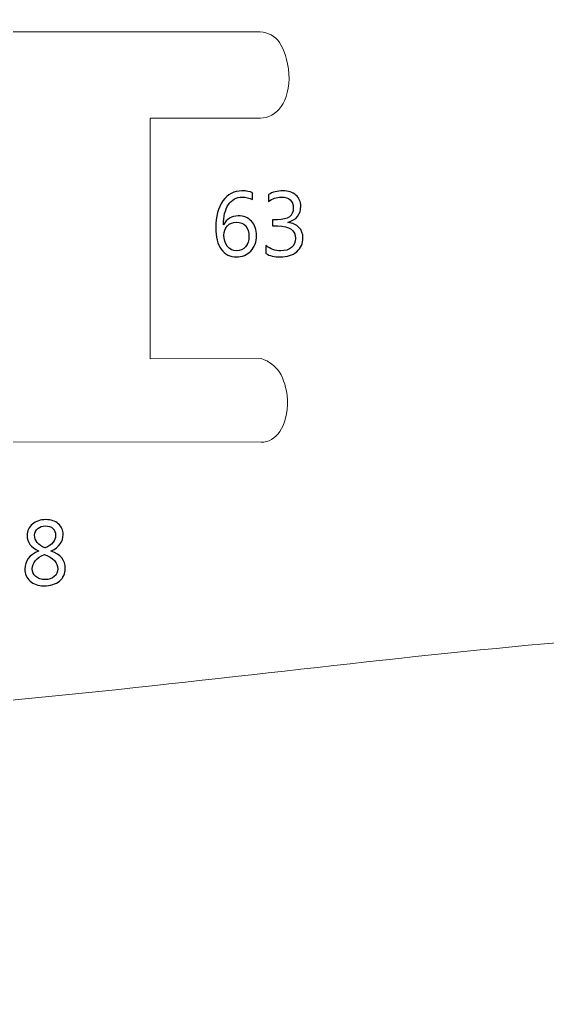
# Model space of a CAD drawing. Header units: centimetres. Extents: x -370 to 378, y -504 to 433.
# Drawn here: x 224.7 to 271.3, y -140.4 to -54.1 of the extents above; entities that cross this region are included whole.
import ezdxf

# ---------------------------------------------------------------- set-up
doc = ezdxf.new("R2010")
doc.units = ezdxf.units.CM
doc.header["$MEASUREMENT"] = 0
doc.layers.add('Camada 1', color=7, linetype='Continuous')
doc.layers.add('Camada 2', color=20, linetype='Continuous')

msp = doc.modelspace()

# ---------------------------------------------------------------- linework, layer by layer
at = {"layer": 'Camada 1', "lineweight": 9}
for points, knots in [([(137.092, -216.994), (136.747, -218.65), (136.257, -219.747), (135.38, -221.926), (135.38, -221.926), (133.431, -227.614), (132.317, -230.896), (138.351, -233.122), (138.351, -233.122), (141.451, -234.024), (144.06, -235.007), (146.264, -236.06), (146.264, -236.06), (157.279, -240.616), (157.806, -257.039), (153.585, -268.08), (153.585, -268.08), (150.554, -273.02), (154.874, -278.981), (158.998, -277.599), (158.998, -277.599), (158.998, -277.599), (200.265, -263.941), (200.265, -263.941), (200.265, -263.941), (199.078, -259.462), (197.865, -255.127), (196.269, -250.648), (196.269, -250.648), (196.269, -250.648), (185.917, -254.886), (185.917, -254.886), (185.917, -254.886), (185.917, -254.886), (183.87, -249.048), (183.87, -249.048), (183.87, -249.048), (183.87, -249.048), (194.175, -244.595), (194.175, -244.595), (194.175, -244.595), (191.937, -239.747), (190.018, -235.133), (187.54, -230.527), (187.54, -230.527), (187.54, -230.527), (176.891, -236.411), (176.891, -236.411), (176.891, -236.411), (176.891, -236.411), (173.702, -231.123), (173.702, -231.123), (173.702, -231.123), (173.702, -231.123), (184.284, -225.018), (184.284, -225.018), (184.284, -225.018), (181.856, -220.909), (179.557, -217.404), (176.995, -213.675), (176.995, -213.675), (176.995, -213.675), (167.179, -220.16), (167.179, -220.16), (167.179, -220.16), (167.179, -220.16), (163.824, -215.06), (163.824, -215.06), (163.824, -215.06), (163.824, -215.06), (173.043, -208.801), (173.043, -208.801), (173.043, -208.801), (170.304, -204.99), (167.76, -200.915), (165.239, -197.015), (165.239, -197.015), (165.239, -197.015), (155.176, -203.193), (155.176, -203.193), (155.176, -203.193), (155.176, -203.193), (152.45, -197.832), (152.45, -197.832), (152.45, -197.832), (152.45, -197.832), (162.39, -191.311), (162.39, -191.311), (162.39, -191.311), (152.804, -172.431), (165.878, -158.086), (180.366, -155.011), (180.366, -155.011), (211.314, -148.782), (237.929, -151.582), (266.411, -167.057), (266.411, -167.057), (285.749, -177.065), (304.826, -189.023), (323.748, -201.054), (323.748, -201.054), (335.35, -207.339), (343.347, -213.505), (356.606, -218.034), (356.606, -218.034), (360.725, -219.302), (363.063, -220.054), (364.612, -219.24), (364.612, -219.24), (370.775, -209.269), (374.509, -194.548), (373.726, -161.441), (373.726, -161.441), (371.635, -132.939), (369.522, -118.894), (363.223, -108.982), (363.223, -108.982), (353.313, -103.395), (320.988, -104.417), (278.034, -108.67), (278.034, -108.67), (248.048, -110.894), (216.683, -116.658), (183.577, -116.118), (183.577, -116.118), (168.638, -115.637), (157.286, -96.321), (142.69, -74.245), (142.69, -74.245), (134.772, -75.548), (128.308, -74.266), (124.069, -70.649), (124.069, -70.649), (119.968, -66.642), (117.668, -61.901), (117.752, -56.295), (117.752, -56.295), (117.77, -54.695), (116.652, -54.108), (114.878, -54.751), (114.878, -54.751), (93.424, -59.156), (73.077, -61.647), (54.348, -61.505), (54.348, -61.505), (54.348, -61.505), (41.999, -61.728), (41.999, -61.728), (41.999, -61.728), (24.956, -62.047), (14.48, -65.235), (11.762, -75.846), (11.762, -75.846), (11.133, -78.934), (11.272, -99.766), (11.242, -103.774), (11.242, -103.774), (11.242, -103.774), (11.31, -145.737), (11.31, -145.737), (11.31, -145.737), (11.31, -145.737), (50.232, -145.79), (50.232, -145.79), (50.232, -145.79), (50.232, -145.79), (50.173, -151.987), (50.173, -151.987), (50.173, -151.987), (50.173, -151.987), (11.302, -152.094), (11.302, -152.094), (11.302, -152.094), (11.302, -152.094), (11.481, -204.326), (11.481, -204.326), (11.481, -204.326), (11.481, -204.326), (22.704, -205.453), (22.704, -205.453), (22.704, -205.453), (22.704, -205.453), (28.161, -174.841), (28.161, -174.841), (28.161, -174.841), (28.161, -174.841), (62.988, -179.989), (62.988, -179.989), (62.988, -179.989), (62.988, -179.989), (57.26, -209.486), (57.26, -209.486), (57.26, -209.486), (57.26, -209.486), (75.57, -211.37), (75.57, -211.37), (75.57, -211.37), (75.655, -204.056), (76.501, -197.096), (78.324, -190.655), (78.324, -190.655), (80.78, -182.139), (83.802, -175.713), (88.304, -174.252), (88.304, -174.252), (88.304, -174.252), (125.029, -174.256), (125.029, -174.256), (125.029, -174.256), (127.647, -174.394), (128.823, -178.592), (127.957, -185.147), (127.957, -185.147), (127.266, -192.248), (122.328, -198.12), (119.676, -205.561), (119.676, -205.561), (117.92, -210.487), (118.364, -211.438), (122.255, -211.412), (122.255, -211.412), (122.255, -211.412), (134.399, -211.353), (134.399, -211.353), (134.399, -211.353), (136.027, -211.873), (137.523, -213.983), (137.092, -216.994)], [0, 0, 0, 0, 0.017241, 0.017241, 0.017241, 0.017241, 0.034483, 0.034483, 0.034483, 0.034483, 0.051724, 0.051724, 0.051724, 0.051724, 0.068966, 0.068966, 0.068966, 0.068966, 0.086207, 0.086207, 0.086207, 0.086207, 0.103448, 0.103448, 0.103448, 0.103448, 0.12069, 0.12069, 0.12069, 0.12069, 0.137931, 0.137931, 0.137931, 0.137931, 0.155172, 0.155172, 0.155172, 0.155172, 0.172414, 0.172414, 0.172414, 0.172414, 0.189655, 0.189655, 0.189655, 0.189655, 0.206897, 0.206897, 0.206897, 0.206897, 0.224138, 0.224138, 0.224138, 0.224138, 0.241379, 0.241379, 0.241379, 0.241379, 0.258621, 0.258621, 0.258621, 0.258621, 0.275862, 0.275862, 0.275862, 0.275862, 0.293103, 0.293103, 0.293103, 0.293103, 0.310345, 0.310345, 0.310345, 0.310345, 0.327586, 0.327586, 0.327586, 0.327586, 0.344828, 0.344828, 0.344828, 0.344828, 0.362069, 0.362069, 0.362069, 0.362069, 0.37931, 0.37931, 0.37931, 0.37931, 0.396552, 0.396552, 0.396552, 0.396552, 0.413793, 0.413793, 0.413793, 0.413793, 0.431034, 0.431034, 0.431034, 0.431034, 0.448276, 0.448276, 0.448276, 0.448276, 0.465517, 0.465517, 0.465517, 0.465517, 0.482759, 0.482759, 0.482759, 0.482759, 0.5, 0.5, 0.5, 0.5, 0.517241, 0.517241, 0.517241, 0.517241, 0.534483, 0.534483, 0.534483, 0.534483, 0.551724, 0.551724, 0.551724, 0.551724, 0.568966, 0.568966, 0.568966, 0.568966, 0.586207, 0.586207, 0.586207, 0.586207, 0.603448, 0.603448, 0.603448, 0.603448, 0.62069, 0.62069, 0.62069, 0.62069, 0.637931, 0.637931, 0.637931, 0.637931, 0.655172, 0.655172, 0.655172, 0.655172, 0.672414, 0.672414, 0.672414, 0.672414, 0.689655, 0.689655, 0.689655, 0.689655, 0.706897, 0.706897, 0.706897, 0.706897, 0.724138, 0.724138, 0.724138, 0.724138, 0.741379, 0.741379, 0.741379, 0.741379, 0.758621, 0.758621, 0.758621, 0.758621, 0.775862, 0.775862, 0.775862, 0.775862, 0.793103, 0.793103, 0.793103, 0.793103, 0.810345, 0.810345, 0.810345, 0.810345, 0.827586, 0.827586, 0.827586, 0.827586, 0.844828, 0.844828, 0.844828, 0.844828, 0.862069, 0.862069, 0.862069, 0.862069, 0.87931, 0.87931, 0.87931, 0.87931, 0.896552, 0.896552, 0.896552, 0.896552, 0.913793, 0.913793, 0.913793, 0.913793, 0.931034, 0.931034, 0.931034, 0.931034, 0.948276, 0.948276, 0.948276, 0.948276, 0.965517, 0.965517, 0.965517, 0.965517, 1, 1, 1, 1]), ([(195.079, -55.184), (191.996, -55.317), (191.561, -62.114), (195.073, -62.838), (195.073, -62.838), (195.073, -62.838), (204.764, -62.807), (204.764, -62.807), (204.764, -62.807), (204.764, -62.807), (205.095, -83.959), (205.095, -83.959), (205.095, -83.959), (205.095, -83.959), (195.249, -83.883), (195.249, -83.883), (195.249, -83.883), (193.406, -84.435), (192.342, -85.679), (192.415, -87.715), (192.415, -87.715), (192.577, -89.879), (193.474, -91.174), (195.257, -91.419), (195.257, -91.419), (195.257, -91.419), (246.008, -91.451), (246.008, -91.451), (246.008, -91.451), (247.266, -91.43), (248.347, -90.154), (248.331, -87.686), (248.331, -87.686), (248.114, -85.585), (247.396, -84.553), (246.004, -84.052), (246.004, -84.052), (246.004, -84.052), (236.197, -84.068), (236.197, -84.068), (236.197, -84.068), (236.197, -84.068), (236.193, -62.819), (236.193, -62.819), (236.193, -62.819), (236.193, -62.819), (245.922, -62.816), (245.922, -62.816), (245.922, -62.816), (247.317, -62.847), (248.568, -61.333), (248.447, -58.896), (248.447, -58.896), (248.184, -56.426), (247.357, -55.272), (245.896, -55.208), (245.896, -55.208), (245.896, -55.208), (195.079, -55.184), (195.079, -55.184)], [0, 0, 0, 0, 0.125, 0.125, 0.125, 0.125, 0.1875, 0.1875, 0.1875, 0.1875, 0.25, 0.25, 0.25, 0.25, 0.3125, 0.3125, 0.3125, 0.3125, 0.375, 0.375, 0.375, 0.375, 0.4375, 0.4375, 0.4375, 0.4375, 0.5, 0.5, 0.5, 0.5, 0.5625, 0.5625, 0.5625, 0.5625, 0.625, 0.625, 0.625, 0.625, 0.6875, 0.6875, 0.6875, 0.6875, 0.75, 0.75, 0.75, 0.75, 0.8125, 0.8125, 0.8125, 0.8125, 0.875, 0.875, 0.875, 0.875, 0.9375, 0.9375, 0.9375, 0.9375, 1, 1, 1, 1])]:
    msp.add_open_spline(points, degree=3, knots=knots, dxfattribs=at)
at = {"layer": 'Camada 2'}
for points, knots in [([(245.232, -69.404), (245.232, -69.404), (245.232, -70.015), (245.232, -70.015), (245.232, -70.015), (244.941, -69.866), (244.634, -69.791), (244.312, -69.791), (244.312, -69.791), (243.812, -69.791), (243.411, -70.014), (243.11, -70.46), (243.11, -70.46), (242.81, -70.906), (242.66, -71.504), (242.66, -72.253), (242.66, -72.253), (242.66, -72.253), (242.676, -72.253), (242.676, -72.253), (242.676, -72.253), (242.938, -71.719), (243.368, -71.452), (243.966, -71.452), (243.966, -71.452), (244.46, -71.452), (244.851, -71.61), (245.142, -71.926), (245.142, -71.926), (245.434, -72.244), (245.579, -72.667), (245.579, -73.198), (245.579, -73.198), (245.579, -73.752), (245.413, -74.205), (245.079, -74.555), (245.079, -74.555), (244.746, -74.906), (244.323, -75.081), (243.809, -75.081), (243.809, -75.081), (243.242, -75.081), (242.797, -74.855), (242.474, -74.404), (242.474, -74.404), (242.152, -73.952), (241.99, -73.318), (241.99, -72.5), (241.99, -72.5), (241.99, -71.51), (242.202, -70.719), (242.623, -70.129), (242.623, -70.129), (243.046, -69.538), (243.603, -69.242), (244.296, -69.242), (244.296, -69.242), (244.689, -69.242), (245.001, -69.296), (245.232, -69.404)], [0, 0, 0, 0, 0.0625, 0.0625, 0.0625, 0.0625, 0.125, 0.125, 0.125, 0.125, 0.1875, 0.1875, 0.1875, 0.1875, 0.25, 0.25, 0.25, 0.25, 0.3125, 0.3125, 0.3125, 0.3125, 0.375, 0.375, 0.375, 0.375, 0.4375, 0.4375, 0.4375, 0.4375, 0.5, 0.5, 0.5, 0.5, 0.5625, 0.5625, 0.5625, 0.5625, 0.625, 0.625, 0.625, 0.625, 0.6875, 0.6875, 0.6875, 0.6875, 0.75, 0.75, 0.75, 0.75, 0.8125, 0.8125, 0.8125, 0.8125, 0.875, 0.875, 0.875, 0.875, 1, 1, 1, 1]), ([(246.418, -74.774), (246.418, -74.774), (246.418, -74.081), (246.418, -74.081), (246.418, -74.081), (246.804, -74.387), (247.24, -74.541), (247.726, -74.541), (247.726, -74.541), (248.121, -74.541), (248.435, -74.443), (248.671, -74.245), (248.671, -74.245), (248.906, -74.047), (249.023, -73.781), (249.023, -73.448), (249.023, -73.448), (249.023, -72.709), (248.499, -72.339), (247.451, -72.339), (247.451, -72.339), (247.451, -72.339), (246.982, -72.339), (246.982, -72.339), (246.982, -72.339), (246.982, -72.339), (246.982, -71.791), (246.982, -71.791), (246.982, -71.791), (246.982, -71.791), (247.429, -71.791), (247.429, -71.791), (247.429, -71.791), (248.363, -71.791), (248.829, -71.444), (248.829, -70.752), (248.829, -70.752), (248.829, -70.11), (248.473, -69.791), (247.761, -69.791), (247.761, -69.791), (247.363, -69.791), (246.988, -69.925), (246.636, -70.194), (246.636, -70.194), (246.636, -70.194), (246.636, -69.565), (246.636, -69.565), (246.636, -69.565), (246.998, -69.35), (247.427, -69.242), (247.921, -69.242), (247.921, -69.242), (248.396, -69.242), (248.777, -69.368), (249.063, -69.62), (249.063, -69.62), (249.348, -69.873), (249.491, -70.195), (249.491, -70.589), (249.491, -70.589), (249.491, -71.332), (249.113, -71.811), (248.356, -72.023), (248.356, -72.023), (248.356, -72.023), (248.356, -72.039), (248.356, -72.039), (248.356, -72.039), (248.762, -72.078), (249.085, -72.221), (249.324, -72.467), (249.324, -72.467), (249.565, -72.713), (249.684, -73.019), (249.684, -73.386), (249.684, -73.386), (249.684, -73.894), (249.503, -74.303), (249.138, -74.615), (249.138, -74.615), (248.774, -74.925), (248.294, -75.081), (247.699, -75.081), (247.699, -75.081), (247.163, -75.081), (246.735, -74.979), (246.418, -74.774)], [0, 0, 0, 0, 0.043478, 0.043478, 0.043478, 0.043478, 0.086957, 0.086957, 0.086957, 0.086957, 0.130435, 0.130435, 0.130435, 0.130435, 0.173913, 0.173913, 0.173913, 0.173913, 0.217391, 0.217391, 0.217391, 0.217391, 0.26087, 0.26087, 0.26087, 0.26087, 0.304348, 0.304348, 0.304348, 0.304348, 0.347826, 0.347826, 0.347826, 0.347826, 0.391304, 0.391304, 0.391304, 0.391304, 0.434783, 0.434783, 0.434783, 0.434783, 0.478261, 0.478261, 0.478261, 0.478261, 0.521739, 0.521739, 0.521739, 0.521739, 0.565217, 0.565217, 0.565217, 0.565217, 0.608696, 0.608696, 0.608696, 0.608696, 0.652174, 0.652174, 0.652174, 0.652174, 0.695652, 0.695652, 0.695652, 0.695652, 0.73913, 0.73913, 0.73913, 0.73913, 0.782609, 0.782609, 0.782609, 0.782609, 0.826087, 0.826087, 0.826087, 0.826087, 0.869565, 0.869565, 0.869565, 0.869565, 0.913043, 0.913043, 0.913043, 0.913043, 1, 1, 1, 1]), ([(243.822, -72), (243.489, -72), (243.219, -72.113), (243.012, -72.339), (243.012, -72.339), (242.804, -72.566), (242.7, -72.832), (242.7, -73.14), (242.7, -73.14), (242.7, -73.527), (242.804, -73.856), (243.009, -74.131), (243.009, -74.131), (243.215, -74.404), (243.489, -74.541), (243.83, -74.541), (243.83, -74.541), (244.156, -74.541), (244.419, -74.421), (244.618, -74.183), (244.618, -74.183), (244.818, -73.945), (244.918, -73.644), (244.918, -73.278), (244.918, -73.278), (244.918, -72.878), (244.822, -72.566), (244.63, -72.339), (244.63, -72.339), (244.438, -72.113), (244.169, -72), (243.822, -72)], [0, 0, 0, 0, 0.111111, 0.111111, 0.111111, 0.111111, 0.222222, 0.222222, 0.222222, 0.222222, 0.333333, 0.333333, 0.333333, 0.333333, 0.444444, 0.444444, 0.444444, 0.444444, 0.555556, 0.555556, 0.555556, 0.555556, 0.666667, 0.666667, 0.666667, 0.666667, 0.777778, 0.777778, 0.777778, 0.777778, 1, 1, 1, 1]), ([(226.36, -101.065), (226.36, -101.065), (226.36, -101.049), (226.36, -101.049), (226.36, -101.049), (225.683, -100.734), (225.344, -100.277), (225.344, -99.678), (225.344, -99.678), (225.344, -99.27), (225.498, -98.936), (225.809, -98.675), (225.809, -98.675), (226.119, -98.413), (226.519, -98.282), (227.008, -98.282), (227.008, -98.282), (227.449, -98.282), (227.812, -98.405), (228.095, -98.649), (228.095, -98.649), (228.379, -98.894), (228.521, -99.207), (228.521, -99.59), (228.521, -99.59), (228.521, -100.217), (228.172, -100.702), (227.473, -101.049), (227.473, -101.049), (227.473, -101.049), (227.473, -101.065), (227.473, -101.065), (227.473, -101.065), (228.296, -101.359), (228.707, -101.869), (228.707, -102.593), (228.707, -102.593), (228.707, -103.061), (228.539, -103.432), (228.203, -103.707), (228.203, -103.707), (227.868, -103.983), (227.4, -104.121), (226.802, -104.121), (226.802, -104.121), (226.32, -104.121), (225.923, -103.984), (225.61, -103.711), (225.61, -103.711), (225.298, -103.438), (225.142, -103.084), (225.142, -102.648), (225.142, -102.648), (225.142, -101.924), (225.548, -101.395), (226.36, -101.065)], [0, 0, 0, 0, 0.066667, 0.066667, 0.066667, 0.066667, 0.133333, 0.133333, 0.133333, 0.133333, 0.2, 0.2, 0.2, 0.2, 0.266667, 0.266667, 0.266667, 0.266667, 0.333333, 0.333333, 0.333333, 0.333333, 0.4, 0.4, 0.4, 0.4, 0.466667, 0.466667, 0.466667, 0.466667, 0.533333, 0.533333, 0.533333, 0.533333, 0.6, 0.6, 0.6, 0.6, 0.666667, 0.666667, 0.666667, 0.666667, 0.733333, 0.733333, 0.733333, 0.733333, 0.8, 0.8, 0.8, 0.8, 0.866667, 0.866667, 0.866667, 0.866667, 1, 1, 1, 1]), ([(227.86, -99.671), (227.86, -99.41), (227.778, -99.206), (227.615, -99.055), (227.615, -99.055), (227.453, -98.906), (227.23, -98.831), (226.949, -98.831), (226.949, -98.831), (226.685, -98.831), (226.462, -98.909), (226.279, -99.066), (226.279, -99.066), (226.097, -99.222), (226.005, -99.421), (226.005, -99.663), (226.005, -99.663), (226.005, -100.155), (226.312, -100.524), (226.925, -100.774), (226.925, -100.774), (227.548, -100.516), (227.86, -100.149), (227.86, -99.671)], [0, 0, 0, 0, 0.142857, 0.142857, 0.142857, 0.142857, 0.285714, 0.285714, 0.285714, 0.285714, 0.428571, 0.428571, 0.428571, 0.428571, 0.571429, 0.571429, 0.571429, 0.571429, 0.714286, 0.714286, 0.714286, 0.714286, 1, 1, 1, 1]), ([(226.881, -101.371), (226.163, -101.657), (225.804, -102.074), (225.804, -102.619), (225.804, -102.619), (225.804, -102.899), (225.908, -103.131), (226.117, -103.311), (226.117, -103.311), (226.325, -103.491), (226.599, -103.581), (226.941, -103.581), (226.941, -103.581), (227.266, -103.581), (227.531, -103.492), (227.736, -103.315), (227.736, -103.315), (227.942, -103.137), (228.046, -102.913), (228.046, -102.641), (228.046, -102.641), (228.046, -102.074), (227.657, -101.649), (226.881, -101.371)], [0, 0, 0, 0, 0.142857, 0.142857, 0.142857, 0.142857, 0.285714, 0.285714, 0.285714, 0.285714, 0.428571, 0.428571, 0.428571, 0.428571, 0.571429, 0.571429, 0.571429, 0.571429, 0.714286, 0.714286, 0.714286, 0.714286, 1, 1, 1, 1])]:
    msp.add_open_spline(points, degree=3, knots=knots, dxfattribs=at)
at = {"layer": 'Camada 2', "lineweight": 9}
for points, knots in [([(245.232, -69.404), (245.232, -69.404), (245.232, -70.015), (245.232, -70.015), (245.232, -70.015), (244.941, -69.866), (244.634, -69.791), (244.312, -69.791), (244.312, -69.791), (243.812, -69.791), (243.411, -70.014), (243.11, -70.46), (243.11, -70.46), (242.81, -70.906), (242.66, -71.504), (242.66, -72.253), (242.66, -72.253), (242.66, -72.253), (242.676, -72.253), (242.676, -72.253), (242.676, -72.253), (242.938, -71.719), (243.368, -71.452), (243.966, -71.452), (243.966, -71.452), (244.46, -71.452), (244.851, -71.61), (245.142, -71.926), (245.142, -71.926), (245.434, -72.244), (245.579, -72.667), (245.579, -73.198), (245.579, -73.198), (245.579, -73.752), (245.413, -74.205), (245.079, -74.555), (245.079, -74.555), (244.746, -74.906), (244.323, -75.081), (243.809, -75.081), (243.809, -75.081), (243.242, -75.081), (242.797, -74.855), (242.474, -74.404), (242.474, -74.404), (242.152, -73.952), (241.99, -73.318), (241.99, -72.5), (241.99, -72.5), (241.99, -71.51), (242.202, -70.719), (242.623, -70.129), (242.623, -70.129), (243.046, -69.538), (243.603, -69.242), (244.296, -69.242), (244.296, -69.242), (244.689, -69.242), (245.001, -69.296), (245.232, -69.404)], [0, 0, 0, 0, 0.0625, 0.0625, 0.0625, 0.0625, 0.125, 0.125, 0.125, 0.125, 0.1875, 0.1875, 0.1875, 0.1875, 0.25, 0.25, 0.25, 0.25, 0.3125, 0.3125, 0.3125, 0.3125, 0.375, 0.375, 0.375, 0.375, 0.4375, 0.4375, 0.4375, 0.4375, 0.5, 0.5, 0.5, 0.5, 0.5625, 0.5625, 0.5625, 0.5625, 0.625, 0.625, 0.625, 0.625, 0.6875, 0.6875, 0.6875, 0.6875, 0.75, 0.75, 0.75, 0.75, 0.8125, 0.8125, 0.8125, 0.8125, 0.875, 0.875, 0.875, 0.875, 1, 1, 1, 1]), ([(246.418, -74.774), (246.418, -74.774), (246.418, -74.081), (246.418, -74.081), (246.418, -74.081), (246.804, -74.387), (247.24, -74.541), (247.726, -74.541), (247.726, -74.541), (248.121, -74.541), (248.435, -74.443), (248.671, -74.245), (248.671, -74.245), (248.906, -74.047), (249.023, -73.781), (249.023, -73.448), (249.023, -73.448), (249.023, -72.709), (248.499, -72.339), (247.451, -72.339), (247.451, -72.339), (247.451, -72.339), (246.982, -72.339), (246.982, -72.339), (246.982, -72.339), (246.982, -72.339), (246.982, -71.791), (246.982, -71.791), (246.982, -71.791), (246.982, -71.791), (247.429, -71.791), (247.429, -71.791), (247.429, -71.791), (248.363, -71.791), (248.829, -71.444), (248.829, -70.752), (248.829, -70.752), (248.829, -70.11), (248.473, -69.791), (247.761, -69.791), (247.761, -69.791), (247.363, -69.791), (246.988, -69.925), (246.636, -70.194), (246.636, -70.194), (246.636, -70.194), (246.636, -69.565), (246.636, -69.565), (246.636, -69.565), (246.998, -69.35), (247.427, -69.242), (247.921, -69.242), (247.921, -69.242), (248.396, -69.242), (248.777, -69.368), (249.063, -69.62), (249.063, -69.62), (249.348, -69.873), (249.491, -70.195), (249.491, -70.589), (249.491, -70.589), (249.491, -71.332), (249.113, -71.811), (248.356, -72.023), (248.356, -72.023), (248.356, -72.023), (248.356, -72.039), (248.356, -72.039), (248.356, -72.039), (248.762, -72.078), (249.085, -72.221), (249.324, -72.467), (249.324, -72.467), (249.565, -72.713), (249.684, -73.019), (249.684, -73.386), (249.684, -73.386), (249.684, -73.894), (249.503, -74.303), (249.138, -74.615), (249.138, -74.615), (248.774, -74.925), (248.294, -75.081), (247.699, -75.081), (247.699, -75.081), (247.163, -75.081), (246.735, -74.979), (246.418, -74.774)], [0, 0, 0, 0, 0.043478, 0.043478, 0.043478, 0.043478, 0.086957, 0.086957, 0.086957, 0.086957, 0.130435, 0.130435, 0.130435, 0.130435, 0.173913, 0.173913, 0.173913, 0.173913, 0.217391, 0.217391, 0.217391, 0.217391, 0.26087, 0.26087, 0.26087, 0.26087, 0.304348, 0.304348, 0.304348, 0.304348, 0.347826, 0.347826, 0.347826, 0.347826, 0.391304, 0.391304, 0.391304, 0.391304, 0.434783, 0.434783, 0.434783, 0.434783, 0.478261, 0.478261, 0.478261, 0.478261, 0.521739, 0.521739, 0.521739, 0.521739, 0.565217, 0.565217, 0.565217, 0.565217, 0.608696, 0.608696, 0.608696, 0.608696, 0.652174, 0.652174, 0.652174, 0.652174, 0.695652, 0.695652, 0.695652, 0.695652, 0.73913, 0.73913, 0.73913, 0.73913, 0.782609, 0.782609, 0.782609, 0.782609, 0.826087, 0.826087, 0.826087, 0.826087, 0.869565, 0.869565, 0.869565, 0.869565, 0.913043, 0.913043, 0.913043, 0.913043, 1, 1, 1, 1]), ([(243.822, -72), (243.489, -72), (243.219, -72.113), (243.012, -72.339), (243.012, -72.339), (242.804, -72.566), (242.7, -72.832), (242.7, -73.14), (242.7, -73.14), (242.7, -73.527), (242.804, -73.856), (243.009, -74.131), (243.009, -74.131), (243.215, -74.404), (243.489, -74.541), (243.83, -74.541), (243.83, -74.541), (244.156, -74.541), (244.419, -74.421), (244.618, -74.183), (244.618, -74.183), (244.818, -73.945), (244.918, -73.644), (244.918, -73.278), (244.918, -73.278), (244.918, -72.878), (244.822, -72.566), (244.63, -72.339), (244.63, -72.339), (244.438, -72.113), (244.169, -72), (243.822, -72)], [0, 0, 0, 0, 0.111111, 0.111111, 0.111111, 0.111111, 0.222222, 0.222222, 0.222222, 0.222222, 0.333333, 0.333333, 0.333333, 0.333333, 0.444444, 0.444444, 0.444444, 0.444444, 0.555556, 0.555556, 0.555556, 0.555556, 0.666667, 0.666667, 0.666667, 0.666667, 0.777778, 0.777778, 0.777778, 0.777778, 1, 1, 1, 1]), ([(226.36, -101.065), (226.36, -101.065), (226.36, -101.049), (226.36, -101.049), (226.36, -101.049), (225.683, -100.734), (225.344, -100.277), (225.344, -99.678), (225.344, -99.678), (225.344, -99.27), (225.498, -98.936), (225.809, -98.675), (225.809, -98.675), (226.119, -98.413), (226.519, -98.282), (227.008, -98.282), (227.008, -98.282), (227.449, -98.282), (227.812, -98.405), (228.095, -98.649), (228.095, -98.649), (228.379, -98.894), (228.521, -99.207), (228.521, -99.59), (228.521, -99.59), (228.521, -100.217), (228.172, -100.702), (227.473, -101.049), (227.473, -101.049), (227.473, -101.049), (227.473, -101.065), (227.473, -101.065), (227.473, -101.065), (228.296, -101.359), (228.707, -101.869), (228.707, -102.593), (228.707, -102.593), (228.707, -103.061), (228.539, -103.432), (228.203, -103.707), (228.203, -103.707), (227.868, -103.983), (227.4, -104.121), (226.802, -104.121), (226.802, -104.121), (226.32, -104.121), (225.923, -103.984), (225.61, -103.711), (225.61, -103.711), (225.298, -103.438), (225.142, -103.084), (225.142, -102.648), (225.142, -102.648), (225.142, -101.924), (225.548, -101.395), (226.36, -101.065)], [0, 0, 0, 0, 0.066667, 0.066667, 0.066667, 0.066667, 0.133333, 0.133333, 0.133333, 0.133333, 0.2, 0.2, 0.2, 0.2, 0.266667, 0.266667, 0.266667, 0.266667, 0.333333, 0.333333, 0.333333, 0.333333, 0.4, 0.4, 0.4, 0.4, 0.466667, 0.466667, 0.466667, 0.466667, 0.533333, 0.533333, 0.533333, 0.533333, 0.6, 0.6, 0.6, 0.6, 0.666667, 0.666667, 0.666667, 0.666667, 0.733333, 0.733333, 0.733333, 0.733333, 0.8, 0.8, 0.8, 0.8, 0.866667, 0.866667, 0.866667, 0.866667, 1, 1, 1, 1]), ([(227.86, -99.671), (227.86, -99.41), (227.778, -99.206), (227.615, -99.055), (227.615, -99.055), (227.453, -98.906), (227.23, -98.831), (226.949, -98.831), (226.949, -98.831), (226.685, -98.831), (226.462, -98.909), (226.279, -99.066), (226.279, -99.066), (226.097, -99.222), (226.005, -99.421), (226.005, -99.663), (226.005, -99.663), (226.005, -100.155), (226.312, -100.524), (226.925, -100.774), (226.925, -100.774), (227.548, -100.516), (227.86, -100.149), (227.86, -99.671)], [0, 0, 0, 0, 0.142857, 0.142857, 0.142857, 0.142857, 0.285714, 0.285714, 0.285714, 0.285714, 0.428571, 0.428571, 0.428571, 0.428571, 0.571429, 0.571429, 0.571429, 0.571429, 0.714286, 0.714286, 0.714286, 0.714286, 1, 1, 1, 1]), ([(226.881, -101.371), (226.163, -101.657), (225.804, -102.074), (225.804, -102.619), (225.804, -102.619), (225.804, -102.899), (225.908, -103.131), (226.117, -103.311), (226.117, -103.311), (226.325, -103.491), (226.599, -103.581), (226.941, -103.581), (226.941, -103.581), (227.266, -103.581), (227.531, -103.492), (227.736, -103.315), (227.736, -103.315), (227.942, -103.137), (228.046, -102.913), (228.046, -102.641), (228.046, -102.641), (228.046, -102.074), (227.657, -101.649), (226.881, -101.371)], [0, 0, 0, 0, 0.142857, 0.142857, 0.142857, 0.142857, 0.285714, 0.285714, 0.285714, 0.285714, 0.428571, 0.428571, 0.428571, 0.428571, 0.571429, 0.571429, 0.571429, 0.571429, 0.714286, 0.714286, 0.714286, 0.714286, 1, 1, 1, 1])]:
    msp.add_open_spline(points, degree=3, knots=knots, dxfattribs=at)

doc.saveas('drawing.dxf')
